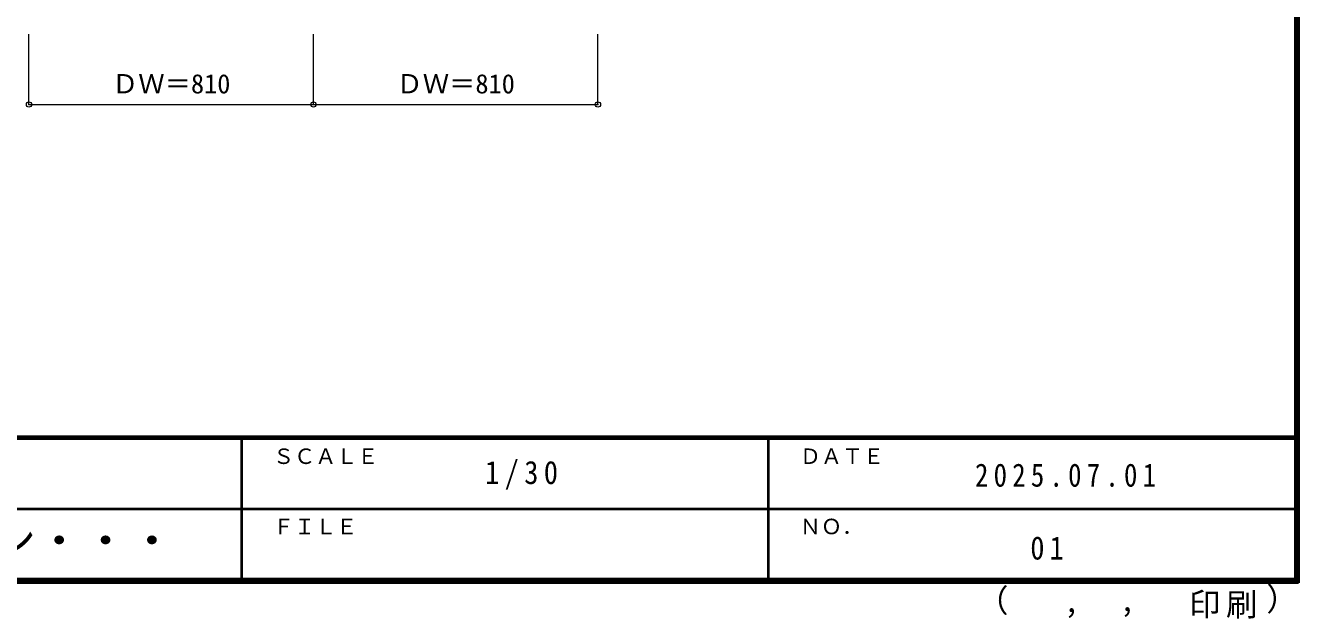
# Model space of a CAD drawing. Units: millimetres, scale not verified. Extents: x -6000 to 5700, y -4307 to 4260.
# Drawn here: x 2075 to 5700, y -4307 to -2618 of the extents above; entities that cross this region are included whole.
import ezdxf
from ezdxf.enums import TextEntityAlignment as Align

# ---------------------------------------------------------------- set-up
doc = ezdxf.new("R2010")
doc.units = ezdxf.units.MM
doc.header["$LTSCALE"] = 30
doc.header["$PDMODE"] = 32
doc.header["$PDSIZE"] = 15
doc.layers.add('0-B_寸法', color=7, linetype='Continuous', lineweight=9)
doc.layers.add('F-1_枠', color=6, linetype='Continuous', lineweight=40)
doc.layers.add('F-A_文字', color=7, linetype='Continuous')
doc.styles.add('ＭＳ ゴシック', font='')
doc.styles.get('ＭＳ ゴシック').set_extended_font_data('MS Gothic')

msp = doc.modelspace()

# ---------------------------------------------------------------- linework, layer by layer
at = {"layer": '0-B_寸法', "color": 4}
for p, q in [((2085, -2843.25), (2085, -2643.25)), ((2895, -2843.25), (2895, -2643.25))]:
    msp.add_line(p, q, dxfattribs=at)
msp.add_lwpolyline([(2085, -2843.25), (3705, -2843.25), (3705, -2643.25)], dxfattribs=at)
at = {"layer": '0-B_寸法'}
for p in [(2085, -2843.25), (2895, -2843.25), (3705, -2843.25)]:
    msp.add_point(p, dxfattribs=at)
at = {"layer": 'F-1_枠'}
for p, q in [((5690, 4175), (5690, -4205)), ((5695, 4175), (5695, -4205)), ((5700, 4175), (5700, -4205)), ((5700, -3790), (-6000, -3790)), ((5700, -3795), (-6000, -3795)), ((2690, -3795), (2690, -4195)), ((4190, -3795), (4190, -4195)), ((-150, -3995), (5690, -3995.01)), ((5700, -4195), (-6000, -4195)), ((5700, -4200), (-6000, -4200)), ((5700, -4205), (-6000, -4205))]:
    msp.add_line(p, q, dxfattribs=at)

# ---------------------------------------------------------------- texts
at = {"layer": '0-B_寸法', "style": 'ＭＳ ゴシック'}
for p in [(2321.25, -2828.25), (3131.25, -2828.25)]:
    msp.add_text('ＤＷ＝810', height=54.99, dxfattribs=at).set_placement(p, align=Align.BOTTOM_LEFT)
at = {"layer": 'F-A_文字', "style": 'ＭＳ ゴシック'}
for s, height, p in [('ＳＣＡＬＥ', 43.99, (2780, -3880)), ('ＤＡＴＥ', 43.99, (4280, -3880)), ('ＦＩＬＥ', 43.99, (2780, -4080)), ('ＮＯ．', 43.99, (4280, -4080)), ('（', 65.98, (4784.03, -4308.31)), ('）', 65.98, (5608.4, -4304.13)), (',', 65.98, (5031.28, -4308.31)), (',', 65.98, (5190.2, -4305.53))]:
    msp.add_text(s, height=height, dxfattribs=at).set_placement(p, align=Align.BOTTOM_LEFT)
at = {"layer": 'F-A_文字', "style": 'ＭＳ ゴシック', "width": 1.1}
msp.add_text('ウッドワン・・・', height=87.98, dxfattribs=at).set_placement((1445, -4155), align=Align.BOTTOM_LEFT)
at = {"layer": 'F-A_文字', "char_height": 65.98, "attachment_point": 7, "style": 'ＭＳ ゴシック'}
for s, insert in [('\\T1.38;\\W0.9;1/30', (3383.75, -3940)), ('\\T1.39;\\W0.85;2025.07.01', (4778.75, -3932.5)), ('\\T1.36;\\W0.9;01', (4936.25, -4140)), ('\\T1.17;印刷', (5388.15, -4306.92))]:
    msp.add_mtext(s, dxfattribs=dict(at, insert=insert))

doc.saveas('drawing.dxf')
